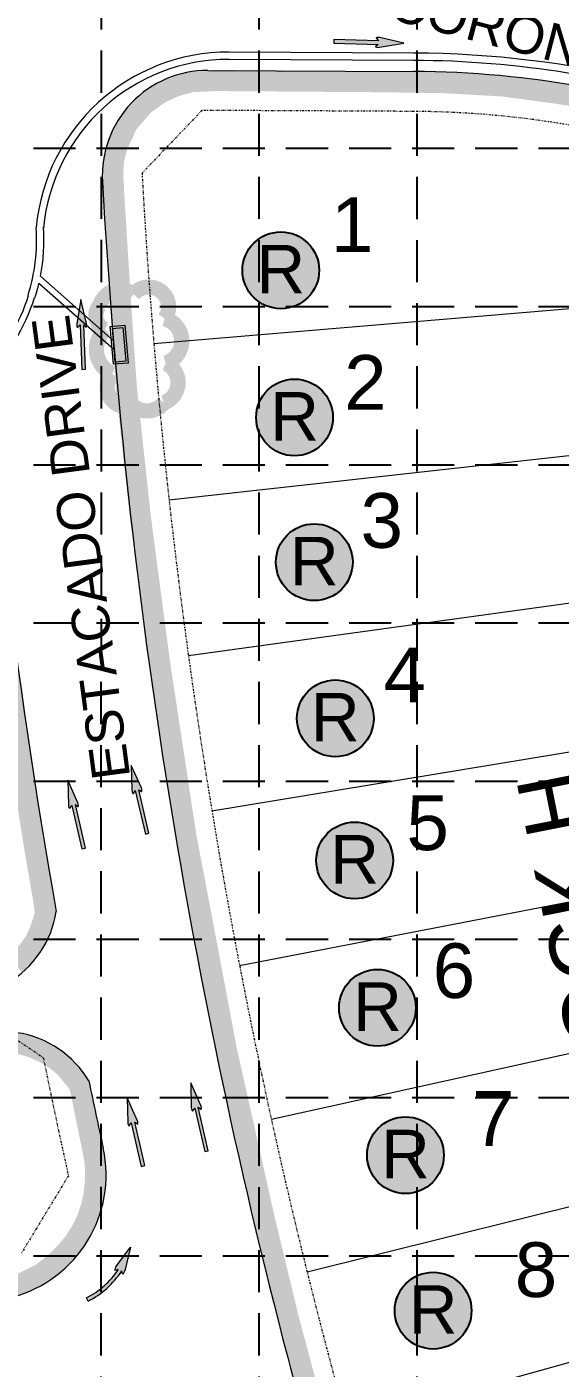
# Model space of a CAD drawing. Extents: x 7749 to 9256, y 6499 to 8908.
# Drawn here: x 8221.7 to 8348.5, y 7150.7 to 7469.4 of the extents above; entities that cross this region are included whole.
import ezdxf
from ezdxf.enums import TextEntityAlignment as Align

# ---------------------------------------------------------------- set-up
doc = ezdxf.new("R2010")
doc.units = 0
doc.header["$MEASUREMENT"] = 0
doc.linetypes.add('DASHED', pattern=[0.75, 0.5, -0.25])
doc.linetypes.add('DIVIDE', pattern=[1.25, 0.5, -0.25, 0, -0.25, 0, -0.25])
for name, color, linetype in [('1 BLOCK NUMBERS', 7, 'Continuous'), ('1 LOT NUMBERS', 7, 'Continuous'), ('1 RYLAND LOT', 7, 'Continuous'), ('1 STREET NAMES', 7, 'Continuous'), ('27', 7, 'Continuous'), ('29', 7, 'Continuous'), ('BASE', 7, 'Continuous'), ('DED-4692-2629', 7, 'Continuous'), ('DED-4746-825', 7, 'Continuous'), ('DED-4986-2484', 7, 'Continuous'), ('EROSION BLANKETS', 84, 'Continuous'), ('FLOODPLAIN-CB', 7, 'Continuous'), ('GRID', 254, 'DASHED'), ('INLET PROTECTION', 5, 'Continuous'), ('PNTNO', 7, 'Continuous')]:
    doc.layers.add(name, color=color, linetype=linetype)
doc.styles.add('ryland', font='ARIAL.TTF', dxfattribs={"height": 25})
doc.styles.get("Standard").update_dxf_attribs({"font": 'ARIAL.TTF'})

# ---------------------------------------------------------------- blocks, each defined once
blk = doc.blocks.new('RYLAND')
h = blk.add_hatch(color=81)
h.paths.add_polyline_path([(1.163803512038626, -1.047574358368308, 1), (-1.408206742229694, -1.047574358368308, 1)])
h.paths.add_polyline_path([(-1.347681687434942, -2.227609507270699), (1.104228271637368, -2.227609507270699), (1.104228271637368, 0.2098904927293006), (-1.347681687434942, 0.2098904927293006)], flags=25)
at = {"color": 5}
blk.add_circle((-0.1222016150955341, -1.047574358368308), 1.286005127134161, dxfattribs=at)
at = {"layer": 'BASE', "color": 5, "style": 'ryland'}
blk.add_text('R', height=1.625, dxfattribs=at).set_placement((-0.1217267078987874, -1.821359507270699), align=Align.CENTER)
blk = doc.blocks.new('A$C488D7619')
at = {"layer": 'INLET PROTECTION', "color": 170, "ltscale": 100, "const_width": 1.261430802800306}
blk.add_lwpolyline([(3.952575146100571, 6.642282189938669, 0.5205670505517462), (3.952575146100571, 6.642282189938669, 0.7651954600696135), (1.099196252815091, 5.205858832927333, 0.4178788784126488), (1.081520693871425, 2.621395519847283, 0.6649002420699669), (4.342270957924484, 2.123624105663112, 0.744833174426672), (8.019951582518843, 1.814848676374822, 0.9756416855879776), (10.31097226050952, 4.181446381945534, 0.5205670505517462), (9.74050438249651, 7.032459130117786, 0.5205670505517462), (7.648787994654413, 6.84239138765497, 0.5402640007904789), (3.952575146100571, 6.642282189938669)], format="xyb", close=True, dxfattribs=at)

msp = doc.modelspace()

# ---------------------------------------------------------------- hatches: boundary and pattern name
at = {"layer": 'FLOODPLAIN-CB', "linetype": 'Continuous', "lineweight": 0}
h = msp.add_hatch(color=7, dxfattribs=at)
edge = h.paths.add_edge_path()
edge.add_line((8304.722075851203, 7466.738490959146), (8305.252912991496, 7466.115450003706))
edge.add_line((8305.252912991496, 7466.115450003706), (8294.673025881006, 7466.410512246895))
edge.add_line((8294.673025881006, 7466.410512246895), (8294.653049125469, 7465.550734926078))
edge.add_line((8294.653049125469, 7465.550734926078), (8305.22893779033, 7465.255784195453))
edge.add_line((8305.22893779033, 7465.255784195453), (8304.679207006815, 7464.770921176444))
edge.add_line((8304.679207006815, 7464.770921176444), (8304.679177156459, 7464.769374015764))
edge.add_ellipse((8305.212656057534, 7464.707198169136), major_axis=(-0.5597820301619476, 0.01562454137075679), ratio=0.2857142857145532, start_angle=-17.18267222220978, end_angle=124.7269333332526)
edge.add_line((8305.5278758253, 7464.566848368965), (8305.525857858489, 7464.567238947542))
edge.add_line((8305.525857858489, 7464.567238947542), (8311.2873, 7465.543000000001))
edge.add_line((8311.2873, 7465.543000000001), (8305.594422078419, 7466.88222744894))
edge.add_line((8305.594422078419, 7466.88222744894), (8305.596612013804, 7466.883029604516))
edge.add_ellipse((8305.26529416159, 7466.762508071933), major_axis=(-0.5597820301616939, 0.01562454137136483), ratio=0.2857142857127884, start_angle=234.1684722222674, end_angle=374.4967194447935)
edge.add_line((8304.722075851203, 7466.738490959146), (8304.722075851203, 7466.738490959146))
h = msp.add_hatch(color=7, dxfattribs=at)
edge = h.paths.add_edge_path()
edge.add_line((8233.78943367671, 7398.042695822985), (8234.377129259896, 7398.612416789438))
edge.add_line((8234.377129259896, 7398.612416789438), (8234.76153903787, 7388.035399337337))
edge.add_line((8234.76153903787, 7388.035399337337), (8235.620826393239, 7388.070631808891))
edge.add_line((8235.620826393239, 7388.070631808891), (8235.23656189485, 7398.643651899891))
edge.add_line((8235.23656189485, 7398.643651899891), (8235.755699495694, 7398.126165461376))
edge.add_line((8235.755699495694, 7398.126165461376), (8235.75724538343, 7398.126234946906))
edge.add_ellipse((8235.78506214949, 7398.662604028025), major_axis=(-0.02032636267752658, 0.55963101731366), ratio=0.2857142857150322, start_angle=162.8173277778325, end_angle=304.7269333332046)
edge.add_line((8235.904896483356, 7398.986179825389), (8235.904636193556, 7398.984140955419))
edge.add_line((8235.904636193556, 7398.984140955419), (8234.5612, 7404.6711))
edge.add_line((8234.5612, 7404.6711), (8233.590018841132, 7398.904021437667))
edge.add_line((8233.590018841132, 7398.904021437667), (8233.58907782025, 7398.906155389416))
edge.add_ellipse((8233.730610171047, 7398.583253626772), major_axis=(-0.02032636267709752, 0.5596310173126748), ratio=0.2857142857137255, start_angle=54.16847222221946, end_angle=194.4967194444305)
edge.add_line((8233.78943367671, 7398.042695822985), (8233.78943367671, 7398.042695822985))
h = msp.add_hatch(color=7, dxfattribs=at)
edge = h.paths.add_edge_path()
edge.add_line((8247.020879056416, 7287.295726399295), (8247.489724084066, 7287.966660414993))
edge.add_line((8247.489724084066, 7287.966660414993), (8249.87520000934, 7277.654988408718))
edge.add_line((8249.87520000934, 7277.654988408718), (8250.712170532886, 7277.852716676267))
edge.add_line((8250.712170532886, 7277.852716676267), (8248.327596148023, 7288.160491603167))
edge.add_line((8248.327596148023, 7288.160491603167), (8248.935537483942, 7287.750975519212))
edge.add_line((8248.935537483942, 7287.750975519212), (8248.937042064625, 7287.751337229351))
edge.add_ellipse((8248.862522714426, 7288.283232374358), major_axis=(-0.1262031989663575, 0.5455939933993383), ratio=0.2857142857160431, start_angle=162.8173277780907, end_angle=304.72693333333)
edge.add_line((8248.918746422458, 7288.623673948103), (8248.918877948083, 7288.621622742904))
edge.add_line((8248.918877948083, 7288.621622742904), (8246.5202, 7293.9501))
edge.add_line((8246.5202, 7293.9501), (8246.66156745393, 7288.103527924802))
edge.add_line((8246.66156745393, 7288.103527924802), (8246.66023841456, 7288.105444412477))
edge.add_ellipse((8246.860499933178, 7287.815285343441), major_axis=(-0.1262031989660821, 0.5455939934022576), ratio=0.28571428571061, start_angle=54.16847222248479, end_angle=194.4967194451698)
edge.add_line((8247.020879056416, 7287.295726399295), (8247.020879056416, 7287.295726399295))
h = msp.add_hatch(color=7, dxfattribs=at)
edge = h.paths.add_edge_path()
edge.add_line((8231.928279056416, 7283.765626399295), (8232.397124084066, 7284.436560414993))
edge.add_line((8232.397124084066, 7284.436560414993), (8234.78260000934, 7274.124888408718))
edge.add_line((8234.78260000934, 7274.124888408718), (8235.619570532886, 7274.322616676267))
edge.add_line((8235.619570532886, 7274.322616676267), (8233.234996148023, 7284.630391603167))
edge.add_line((8233.234996148023, 7284.630391603167), (8233.842937483942, 7284.220875519212))
edge.add_line((8233.842937483942, 7284.220875519212), (8233.844442064625, 7284.221237229351))
edge.add_ellipse((8233.769922714426, 7284.753132374358), major_axis=(-0.1262031989663575, 0.5455939933993383), ratio=0.2857142857160431, start_angle=162.8173277780907, end_angle=304.72693333333)
edge.add_line((8233.826146422458, 7285.093573948103), (8233.826277948083, 7285.091522742904))
edge.add_line((8233.826277948083, 7285.091522742904), (8231.4276, 7290.42))
edge.add_line((8231.4276, 7290.42), (8231.56896745393, 7284.573427924802))
edge.add_line((8231.56896745393, 7284.573427924802), (8231.56763841456, 7284.575344412477))
edge.add_ellipse((8231.767899933178, 7284.285185343441), major_axis=(-0.1262031989660821, 0.5455939934022576), ratio=0.28571428571061, start_angle=54.16847222248479, end_angle=194.4967194451698)
edge.add_line((8231.928279056416, 7283.765626399295), (8231.928279056416, 7283.765626399295))
h = msp.add_hatch(color=7, dxfattribs=at)
edge = h.paths.add_edge_path()
edge.add_line((8261.145679056415, 7211.856026399295), (8261.614524084065, 7212.526960414993))
edge.add_line((8261.614524084065, 7212.526960414993), (8264.000000009339, 7202.215288408718))
edge.add_line((8264.000000009339, 7202.215288408718), (8264.836970532886, 7202.413016676267))
edge.add_line((8264.836970532886, 7202.413016676267), (8262.452396148023, 7212.720791603167))
edge.add_line((8262.452396148023, 7212.720791603167), (8263.060337483941, 7212.311275519212))
edge.add_line((8263.060337483941, 7212.311275519212), (8263.061842064624, 7212.311637229351))
edge.add_ellipse((8262.987322714425, 7212.843532374358), major_axis=(-0.1262031989663575, 0.5455939933993383), ratio=0.2857142857160431, start_angle=162.8173277780907, end_angle=304.72693333333)
edge.add_line((8263.043546422457, 7213.183973948103), (8263.043677948082, 7213.181922742904))
edge.add_line((8263.043677948082, 7213.181922742904), (8260.645, 7218.5104))
edge.add_line((8260.645, 7218.5104), (8260.78636745393, 7212.663827924802))
edge.add_line((8260.78636745393, 7212.663827924802), (8260.78503841456, 7212.665744412477))
edge.add_ellipse((8260.985299933178, 7212.375585343441), major_axis=(-0.1262031989660821, 0.5455939934022576), ratio=0.28571428571061, start_angle=54.16847222248479, end_angle=194.4967194451698)
edge.add_line((8261.145679056415, 7211.856026399295), (8261.145679056415, 7211.856026399295))
h = msp.add_hatch(color=7, dxfattribs=at)
edge = h.paths.add_edge_path()
edge.add_line((8246.053079056415, 7208.325926399295), (8246.521924084065, 7208.996860414994))
edge.add_line((8246.521924084065, 7208.996860414994), (8248.907400009339, 7198.685188408718))
edge.add_line((8248.907400009339, 7198.685188408718), (8249.744370532886, 7198.882916676267))
edge.add_line((8249.744370532886, 7198.882916676267), (8247.359796148023, 7209.190691603167))
edge.add_line((8247.359796148023, 7209.190691603167), (8247.967737483941, 7208.781175519212))
edge.add_line((8247.967737483941, 7208.781175519212), (8247.969242064624, 7208.781537229351))
edge.add_ellipse((8247.894722714425, 7209.313432374358), major_axis=(-0.1262031989663575, 0.5455939933993383), ratio=0.2857142857160431, start_angle=162.8173277780907, end_angle=304.72693333333)
edge.add_line((8247.950946422457, 7209.653873948103), (8247.951077948082, 7209.651822742904))
edge.add_line((8247.951077948082, 7209.651822742904), (8245.5524, 7214.9803))
edge.add_line((8245.5524, 7214.9803), (8245.69376745393, 7209.133727924802))
edge.add_line((8245.69376745393, 7209.133727924802), (8245.69243841456, 7209.135644412477))
edge.add_ellipse((8245.892699933178, 7208.845485343441), major_axis=(-0.1262031989660821, 0.5455939934022576), ratio=0.28571428571061, start_angle=54.16847222248479, end_angle=194.4967194451698)
edge.add_line((8246.053079056415, 7208.325926399295), (8246.053079056415, 7208.325926399295))
h = msp.add_hatch(color=7, dxfattribs=at)
edge = h.paths.add_edge_path()
edge.add_line((8242.868885215243, 7174.80021206717), (8246.3289, 7179.5163))
edge.add_line((8246.3289, 7179.5163), (8244.971121492626, 7173.835451364872))
edge.add_line((8244.971121492626, 7173.835451364872), (8244.973436534357, 7173.834503240861))
edge.add_ellipse((8244.720850061589, 7173.599425299882), major_axis=(0.2335994041222933, 0.5089512313233816), ratio=0.2857142857187962, start_angle=162.8173277784255, end_angle=304.7269333334666, ccw=False)
edge.add_line((8244.45471845843, 7173.132906774745), (8244.450648984903, 7173.13443178516))
edge.add_line((8244.450648984903, 7173.13443178516), (8244.21880626408, 7173.8281125552))
edge.add_line((8244.21880626408, 7173.8281125552), (8244.226027769626, 7173.818210276166))
edge.add_ellipse((8227.071613375467, 7184.913750671764), major_axis=(14.44619240279662, 14.44619240279662), ratio=0.999999999999545, start_angle=251.69678839807182, end_angle=282.1050578425053, ccw=False)
edge.add_line((8236.25017848208, 7166.661657875492), (8235.863807107498, 7167.429978893821))
edge.add_ellipse((8227.071613375467, 7184.913750671764), major_axis=(13.83808053463703, 13.83808053463703), ratio=0.9999999999998996, start_angle=251.6967883980645, end_angle=281.7725939536208)
edge.add_line((8243.441964445967, 7174.190106160931), (8243.439299522273, 7174.190396034401))
edge.add_line((8243.439299522273, 7174.190396034401), (8242.661703408641, 7173.944761435747))
edge.add_line((8242.661703408641, 7173.944761435747), (8242.660558471742, 7173.943308597157))
edge.add_ellipse((8242.850319675379, 7174.452763160747), major_axis=(0.233599404122787, 0.5089512313264747), ratio=0.2857142857124665, start_angle=54.16847222227898, end_angle=194.4967194444946, ccw=False)
edge.add_line((8242.869175980022, 7174.804816193717), (8242.87057539102, 7174.801193257409))
edge.add_line((8242.87057539102, 7174.801193257409), (8242.868885215243, 7174.80021206717))

# ---------------------------------------------------------------- linework, layer by layer
at = {"layer": '27', "color": 7, "linetype": 'DIVIDE', "lineweight": 0}
for p, q in [((8263.342013376263, 7449.581676476333), (8249.08210125126, 7434.673300286874)), ((8313.649977330851, 7449.335621036409), (8263.342013376263, 7449.581676476333)), ((8219.729735782954, 7228.488144856106), (8225.62011592456, 7224.530158131658)), ((8231.574792089603, 7196.455170766319), (8220.399995886106, 7178.019575515001))]:
    msp.add_line(p, q, dxfattribs=at)
for centre, radius, start, end in [((8312.549519127946, 7224.338312181531), 225.0000000000046, 78.00288709075527, 89.71976950259916), ((9646.308639742103, 7511.187759967278), 1399.319999999982, 183.1344818449626, 198.2278716199056), ((9646.308639742121, 7511.187759967271), 1449.319999999998, 191.4076167562724, 192.5422101324843)]:
    msp.add_arc(centre, radius, start, end, dxfattribs=at)
at = {"layer": '29', "color": 7, "linetype": 'Continuous', "lineweight": 0}
for p, q in [((8356.547377828303, 7402.88771839961), (8251.895869924008, 7394.100229590747)), ((8357.983936890776, 7368.33906931364), (8255.511920670186, 7356.977032001709)), ((8362.248903518785, 7334.052551121556), (8260.116118341624, 7319.963399563586)), ((8367.42618153325, 7299.891885695974), (8265.705191698966, 7283.08563009125)), ((8373.512092526018, 7265.881343836788), (8272.275169768365, 7246.369924863429)), ((8380.502312521745, 7232.0450896939), (8279.821384640034, 7209.842370012513)), ((8388.391875038911, 7198.407163576159), (8288.338474813074, 7173.528917996766)), ((8397.175174623859, 7164.991464894559), (8297.820388976714, 7137.45536915189))]:
    msp.add_line(p, q, dxfattribs=at)
at = {"layer": 'DED-4692-2629', "color": 7, "linetype": 'Continuous', "lineweight": 0}
for p, q in [((8241.514741126743, 7398.220995098728), (8245.00246707358, 7398.51385635548)), ((8242.267812933746, 7389.252556944487), (8241.514741126743, 7398.220995098728)), ((8242.05482501297, 7397.764585854671), (8244.546057832575, 7397.973772469252)), ((8242.72422217475, 7389.792640833765), (8242.05482501297, 7397.764585854671)), ((8244.546057832575, 7397.973772469252), (8245.215454994353, 7390.001827445296)), ((8245.00246707358, 7398.51385635548), (8245.755538880581, 7389.545418204291)), ((8245.755538880581, 7389.545418204291), (8242.267812933746, 7389.252556944487)), ((8242.267812933746, 7389.252556944487), (8242.267812933746, 7389.252556944487)), ((8245.215454994353, 7390.001827445296), (8242.72422217475, 7389.792640833765)), ((8242.72422217475, 7389.792640833765), (8242.72422217475, 7389.792640833765))]:
    msp.add_line(p, q, dxfattribs=at)
at = {"layer": 'DED-4746-825', "color": 7, "linetype": 'Continuous', "lineweight": 0}
for centre, radius, start, end in [((8204.995719551007, 7262.969298822773), 23.99999999999839, 300.2434204203586, 351.0565903180877), ((8215.822546052406, 7206.713008756191), 23.99999999999784, 30.73078515401675, 81.54395506090137)]:
    msp.add_arc(centre, radius, start, end, dxfattribs=at)
at = {"layer": 'DED-4986-2484', "color": 7, "linetype": 'Continuous', "lineweight": 0}
msp.add_line((8264.761112408825, 7459.074849311808), (8313.696441123691, 7458.835507409894), dxfattribs=at)
for centre, radius, start, end in [((8312.549519127951, 7224.338312181534), 265.500000000002, 63.15971398620902, 89.71976950259916), ((8264.638839273799, 7434.075148328039), 25, 89.7197695027687, 183.1944306237983), ((8312.549519127951, 7224.338312181534), 234.500000000002, 79.70720988655592, 89.71976950259916), ((9646.30863974212, 7511.187759967282), 1408.819999999998, 183.1944306237984, 194.7167214631591), ((9646.308639742123, 7511.187759967284), 1439.82, 183.2671459599428, 190.0778891198123), ((9646.308639742121, 7511.187759967271), 1439.819999999998, 191.7094863579719, 192.3576746125845), ((8210.54342765101, 7196.626020162568), 30, 284.7167214629047, 12.35767461258448), ((9646.308639742121, 7511.187759967283), 1408.820000000001, 194.7167214631591, 198.1929981728738)]:
    msp.add_arc(centre, radius, start, end, dxfattribs=at)
at = {"layer": 'EROSION BLANKETS', "lineweight": 0, "const_width": 5, "flags": 128}
for points in [[(8292.393282755165, 7130.74718995593), (8283.91720264403, 7162.321292878538), (8278.07253622771, 7186.524688319964), (8269.180790539982, 7226.180567825946), (8259.4323828608, 7277.660070245824), (8253.284140264883, 7318.094602902361), (8248.690812007426, 7352.876457233769), (8245.37046778411, 7383.584638052643), (8243.91559012519, 7404.560445210137), (8242.38151639693, 7429.189599735238), (8242.112829201904, 7434.718783183434), (8242.36617259614, 7438.041338666797), (8243.157853197365, 7441.079101780529), (8245.562059601289, 7446.355658326001), (8249.37747553969, 7450.815573891332), (8253.336867621394, 7453.692937087036), (8256.911911935536, 7455.323274622471), (8260.912468817653, 7456.401252303994), (8266.621124212585, 7456.670747911643), (8306.126089497719, 7456.391621185304), (8320.641508856546, 7456.171050520824), (8334.844782965052, 7455.382581037759), (8347.039524665506, 7453.733964322915), (8353.423823715237, 7452.802139342423)], [(8216.979867316692, 7317.899316298979), (8219.313087853863, 7301.754279765255), (8220.968975430162, 7290.756064619027), (8223.560117118452, 7274.410802446695), (8225.735689511843, 7261.779210358737), (8225.985120368172, 7259.992984523989), (8226.148020240687, 7258.885049694194), (8225.960384725824, 7258.178359236694), (8224.951343825087, 7254.956583817297), (8223.770151256376, 7252.333718658815), (8222.424903434827, 7250.333779820035), (8220.81717421104, 7248.432203767405), (8218.915120603113, 7246.549680992972)], [(8216.271120265092, 7227.472301253152), (8219.622808556083, 7227.909144671651), (8222.832717676958, 7227.079244281558), (8226.033086157295, 7225.657941913906), (8228.725148566135, 7223.959806621853), (8230.695991067625, 7222.343934760742), (8232.515233666263, 7220.172611399628), (8234.081798089639, 7218.253767719997), (8234.43553703155, 7217.19335210796), (8237.225596698605, 7203.444830447209), (8237.804188406359, 7200.487013217121), (8238.05222755457, 7198.008553101053), (8238.05222755457, 7195.423875233197), (8237.606810934689, 7191.544092096779), (8237.047361778179, 7189.080900248259), (8236.056106732096, 7186.176733288311), (8234.789004634142, 7183.5451535821), (8233.000152039123, 7180.714967670947), (8231.385219194088, 7178.728867628944), (8228.336608168465, 7175.629281091587), (8225.167881353764, 7173.176508707766), (8220.83878507479, 7171.035907095571), (8132.427323508367, 7147.73901458096)]]:
    msp.add_lwpolyline(points, dxfattribs=at)
at = {"layer": 'FLOODPLAIN-CB', "color": 7, "linetype": 'Continuous', "lineweight": 0}
for p, q in [((8294.673025881006, 7466.410512246895), (8294.653049125469, 7465.550734926078)), ((8294.653049125469, 7465.550734926078), (8305.22893779033, 7465.255784195453)), ((8305.252912991496, 7466.115450003706), (8294.673025881006, 7466.410512246895)), ((8304.679207006815, 7464.770921176444), (8304.679177156459, 7464.769374015764)), ((8305.22893779033, 7465.255784195453), (8304.679207006815, 7464.770921176444)), ((8304.722075851203, 7466.738490959146), (8305.252912991496, 7466.115450003706)), ((8304.722075851203, 7466.738490959146), (8304.722075851203, 7466.738490959146)), ((8305.525857858489, 7464.567238947542), (8311.2873, 7465.543000000001)), ((8305.5278758253, 7464.566848368965), (8305.525857858489, 7464.567238947542)), ((8305.594422078419, 7466.88222744894), (8305.596612013804, 7466.883029604516)), ((8311.2873, 7465.543000000001), (8305.594422078419, 7466.88222744894)), ((8234.5612, 7404.6711), (8233.590018841132, 7398.904021437667)), ((8235.904636193556, 7398.984140955419), (8234.5612, 7404.6711)), ((8233.590018841132, 7398.904021437667), (8233.58907782025, 7398.906155389416)), ((8233.78943367671, 7398.042695822985), (8234.377129259896, 7398.612416789438)), ((8233.78943367671, 7398.042695822985), (8233.78943367671, 7398.042695822985)), ((8234.377129259896, 7398.612416789438), (8234.76153903787, 7388.035399337337)), ((8235.620826393239, 7388.070631808891), (8235.23656189485, 7398.643651899891)), ((8235.23656189485, 7398.643651899891), (8235.755699495694, 7398.126165461376)), ((8235.755699495694, 7398.126165461376), (8235.75724538343, 7398.126234946906)), ((8235.904896483356, 7398.986179825389), (8235.904636193556, 7398.984140955419)), ((8234.76153903787, 7388.035399337337), (8235.620826393239, 7388.070631808891)), ((8248.918877948083, 7288.621622742904), (8246.5202, 7293.9501)), ((8246.5202, 7293.9501), (8246.66156745393, 7288.103527924802)), ((8233.826277948083, 7285.091522742904), (8231.4276, 7290.42)), ((8231.4276, 7290.42), (8231.56896745393, 7284.573427924802)), ((8248.918746422458, 7288.623673948103), (8248.918877948083, 7288.621622742904)), ((8246.66156745393, 7288.103527924802), (8246.66023841456, 7288.105444412477)), ((8247.020879056416, 7287.295726399295), (8247.489724084066, 7287.966660414993)), ((8247.020879056416, 7287.295726399295), (8247.020879056416, 7287.295726399295)), ((8247.489724084066, 7287.966660414993), (8249.87520000934, 7277.654988408718)), ((8250.712170532886, 7277.852716676267), (8248.327596148023, 7288.160491603167)), ((8248.327596148023, 7288.160491603167), (8248.935537483942, 7287.750975519212)), ((8248.935537483942, 7287.750975519212), (8248.937042064625, 7287.751337229351)), ((8231.56896745393, 7284.573427924802), (8231.56763841456, 7284.575344412477)), ((8231.928279056416, 7283.765626399295), (8232.397124084066, 7284.436560414993)), ((8231.928279056416, 7283.765626399295), (8231.928279056416, 7283.765626399295)), ((8232.397124084066, 7284.436560414993), (8234.78260000934, 7274.124888408718)), ((8235.619570532886, 7274.322616676267), (8233.234996148023, 7284.630391603167)), ((8233.234996148023, 7284.630391603167), (8233.842937483942, 7284.220875519212)), ((8233.826146422458, 7285.093573948103), (8233.826277948083, 7285.091522742904)), ((8233.842937483942, 7284.220875519212), (8233.844442064625, 7284.221237229351)), ((8249.87520000934, 7277.654988408718), (8250.712170532886, 7277.852716676267)), ((8234.78260000934, 7274.124888408718), (8235.619570532886, 7274.322616676267)), ((8263.043677948082, 7213.181922742904), (8260.645, 7218.5104)), ((8260.645, 7218.5104), (8260.78636745393, 7212.663827924802)), ((8247.951077948082, 7209.651822742904), (8245.5524, 7214.9803)), ((8245.5524, 7214.9803), (8245.69376745393, 7209.133727924802)), ((8260.78636745393, 7212.663827924802), (8260.78503841456, 7212.665744412477)), ((8261.145679056415, 7211.856026399295), (8261.614524084065, 7212.526960414993)), ((8261.614524084065, 7212.526960414993), (8264.000000009339, 7202.215288408718)), ((8264.836970532886, 7202.413016676267), (8262.452396148023, 7212.720791603167)), ((8262.452396148023, 7212.720791603167), (8263.060337483941, 7212.311275519212)), ((8263.043546422457, 7213.183973948103), (8263.043677948082, 7213.181922742904)), ((8263.060337483941, 7212.311275519212), (8263.061842064624, 7212.311637229351)), ((8245.69376745393, 7209.133727924802), (8245.69243841456, 7209.135644412477)), ((8246.053079056415, 7208.325926399295), (8246.521924084065, 7208.996860414994)), ((8246.521924084065, 7208.996860414994), (8248.907400009339, 7198.685188408718)), ((8249.744370532886, 7198.882916676267), (8247.359796148023, 7209.190691603167)), ((8247.359796148023, 7209.190691603167), (8247.967737483941, 7208.781175519212)), ((8247.950946422457, 7209.653873948103), (8247.951077948082, 7209.651822742904)), ((8261.145679056415, 7211.856026399295), (8261.145679056415, 7211.856026399295)), ((8246.053079056415, 7208.325926399295), (8246.053079056415, 7208.325926399295)), ((8247.967737483941, 7208.781175519212), (8247.969242064624, 7208.781537229351)), ((8264.000000009339, 7202.215288408718), (8264.836970532886, 7202.413016676267)), ((8248.907400009339, 7198.685188408718), (8249.744370532886, 7198.882916676267)), ((8242.868885215243, 7174.80021206717), (8246.3289, 7179.5163)), ((8246.3289, 7179.5163), (8244.971121492626, 7173.835451364872)), ((8242.661703408641, 7173.944761435747), (8242.660558471742, 7173.943308597157)), ((8243.439299522273, 7174.190396034401), (8242.661703408641, 7173.944761435747)), ((8242.87057539102, 7174.801193257409), (8242.868885215243, 7174.80021206717)), ((8242.869175980022, 7174.804816193717), (8242.87057539102, 7174.801193257409)), ((8243.441964445967, 7174.190106160931), (8243.439299522273, 7174.190396034401)), ((8244.450648984903, 7173.13443178516), (8244.21880626408, 7173.8281125552)), ((8244.21880626408, 7173.8281125552), (8244.226027769626, 7173.818210276166)), ((8244.971121492626, 7173.835451364872), (8244.973436534357, 7173.834503240861)), ((8244.45471845843, 7173.132906774745), (8244.450648984903, 7173.13443178516)), ((8236.25017848208, 7166.661657875492), (8235.863807107498, 7167.429978893821))]:
    msp.add_line(p, q, dxfattribs=at)
for centre, major_axis, ratio, start_param, end_param in [((8305.212656057534, 7464.707198169136), (-0.5597820301619476, 0.01562454137075679), 0.2857142857145532, -0.2998942045685313, 2.176895652580725), ((8305.26529416159, 7466.762508071933), (-0.5597820301616938, 0.01562454137136483), 0.2857142857127884, 4.08701084464345, 6.536200792229117), ((8233.730610171047, 7398.583253626772), (-0.02032636267709751, 0.5596310173126745), 0.2857142857137255, 0.945418191052819, 3.394608138632988), ((8235.78506214949, 7398.662604028025), (-0.02032636267752658, 0.55963101731366), 0.2857142857150322, 2.841698449021999, 5.318488306169679), ((8248.862522714426, 7288.283232374358), (-0.1262031989663575, 0.5455939933993383), 0.2857142857160431, 2.841698449026506, 5.318488306171867), ((8246.860499933178, 7287.815285343441), (-0.126203198966082, 0.5455939934022573), 0.28571428571061, 0.94541819105745, 3.394608138645893), ((8231.767899933178, 7284.285185343441), (-0.126203198966082, 0.5455939934022573), 0.28571428571061, 0.94541819105745, 3.394608138645893), ((8233.769922714426, 7284.753132374358), (-0.1262031989663575, 0.5455939933993383), 0.2857142857160431, 2.841698449026506, 5.318488306171867), ((8260.985299933178, 7212.375585343441), (-0.126203198966082, 0.5455939934022573), 0.28571428571061, 0.94541819105745, 3.394608138645893), ((8262.987322714425, 7212.843532374358), (-0.1262031989663575, 0.5455939933993383), 0.2857142857160431, 2.841698449026506, 5.318488306171867), ((8245.892699933178, 7208.845485343441), (-0.126203198966082, 0.5455939934022573), 0.28571428571061, 0.94541819105745, 3.394608138645893), ((8247.894722714425, 7209.313432374358), (-0.1262031989663575, 0.5455939933993383), 0.2857142857160431, 2.841698449026506, 5.318488306171867), ((8227.071613375467, 7184.913750671764), (13.83808053463703, 13.83808053463703), 0.9999999999998996, 4.39293767424169, 4.917859506375749), ((8242.850319675379, 7174.452763160747), (0.2335994041227872, 0.508951231326475), 0.2857142857124663, 0.9454181910538586, 3.394608138634105), ((8244.720850061589, 7173.599425299882), (0.2335994041222932, 0.5089512313233816), 0.2857142857187963, 2.841698449032348, 5.318488306174252), ((8227.071613375467, 7184.913750671764), (14.44619240279663, 14.44619240279663), 0.9999999999995444, 4.392937674241818, 4.923662095880768)]:
    msp.add_ellipse(centre, major_axis=major_axis, ratio=ratio, start_param=start_param, end_param=end_param, dxfattribs=at)
for p in [(8304.679207006815, 7464.770921176444), (8235.755699495694, 7398.126165461376), (8248.935537483942, 7287.750975519212), (8233.842937483942, 7284.220875519212), (8263.060337483941, 7212.311275519212), (8247.967737483941, 7208.781175519212)]:
    msp.add_point(p, dxfattribs=at)
at = {"layer": 'GRID', "linetype": 'DASHED', "ltscale": 20}
for p, q in [((8239.342652215746, 6688.786673955209), (8239.571674945086, 8867.289642818956)), ((8276.913081387014, 6688.780767098076), (8276.913081387014, 8868.847585574184)), ((8314.499309820043, 6688.77485775697), (8314.499309820043, 8868.847585574184)), ((7788.292111758874, 7440.570905122373), (9216.568792210583, 7440.570905122373)), ((7788.292111758874, 7402.984676689446), (9216.568792210583, 7402.984676689446)), ((7788.292111758874, 7365.398448256519), (9216.568792210583, 7365.398448256519)), ((7788.292111758874, 7327.812219823491), (9216.568792210583, 7327.812219823491)), ((7788.292111758874, 7290.225991390666), (9216.568792210583, 7290.225991390666)), ((7788.292111758874, 7252.639762957637), (9216.568792210583, 7252.639762957637)), ((7788.292111758874, 7215.053534524812), (9216.568792210583, 7215.053534524812)), ((7788.292111758874, 7177.467306091783), (9216.568792210583, 7177.467306091783))]:
    msp.add_line(p, q, dxfattribs=at)
at = {"layer": 'PNTNO', "color": 7, "linetype": 'Continuous', "lineweight": 0}
for p, q in [((8313.70927980285, 7461.460476012452), (8269.817434076967, 7461.675150321971)), ((8313.717838920255, 7463.210455082858), (8269.825993194374, 7463.425129392377)), ((8223.920137327188, 7421.759904092532), (8223.925653282266, 7421.702364827419)), ((8225.662755272073, 7421.599334162421), (8225.67199439375, 7421.815469768365)), ((8242.298889138463, 7394.857991830196), (8224.936099707023, 7410.154146122624)), ((8242.480158049257, 7392.69923485519), (8224.578139710684, 7408.470435425887)), ((8221.985119428084, 7405.611868016603), (8222.104360817288, 7405.574364799952)), ((8223.535257484664, 7405.124326218452), (8223.654498873868, 7405.0868230018))]:
    msp.add_line(p, q, dxfattribs=at)
for centre, radius, start, end in [((8269.601621994689, 7417.55067808771), 45.87499999857534, 89.71976950200575, 174.7354644105011), ((8269.601621994689, 7417.55067808771), 44.12499999857534, 89.71976950200575, 174.7354644105011), ((8312.54951912796, 7224.33831218158), 237.1249999999553, 71.95093797282497, 89.71976938628976), ((8312.54951912796, 7224.33831218158), 238.8749999999553, 63.15971386989962, 89.71976938628976), ((8179.892909585864, 7418.85050448317), 44.12499999897759, 342.5408499277729, 3.705689180171107), ((8179.892909585864, 7418.85050448317), 45.87499999897759, 349.0725194171474, 3.705689180171107), ((8179.892909585864, 7418.85050448317), 45.87499999897759, 342.5408500033062, 346.9225161871022), ((8179.892909585864, 7418.85050448317), 44.24999999897759, 316.0633300527631, 342.5408499277729), ((8179.892909585864, 7418.85050448317), 45.74999999897759, 314.4351782921842, 342.5408500033062)]:
    msp.add_arc(centre, radius, start, end, dxfattribs=at)

# ---------------------------------------------------------------- block references
at = {"layer": '1 RYLAND LOT', "color": 7, "xscale": 7.092698446829672, "yscale": 7.092698446829672, "zscale": 7.092698446829309}
for p in [(8282.933570786598, 7419.012603283856), (8286.207918619066, 7384.058495349879), (8290.894351274133, 7349.65121934962), (8295.898067120801, 7312.561021422163), (8300.484813211573, 7278.804776751668), (8305.905507567017, 7243.798300797082), (8312.551789104757, 7208.770933673302), (8319.131461216355, 7171.834738663443)]:
    msp.add_blockref('RYLAND', p, dxfattribs=at)
at = {"layer": 'INLET PROTECTION', "lineweight": 0, "xscale": 2.860000000000567, "yscale": 2.860000000000653, "zscale": 2.86, "rotation": 96.17484616597274}
msp.add_blockref('A$C488D7619', (8262.097528466877, 7377.845289038612), dxfattribs=at)

# ---------------------------------------------------------------- texts
at = {"layer": '1 BLOCK NUMBERS', "color": 7, "linetype": 'Continuous', "lineweight": 0}
msp.add_text('BLOCK H', height=15, rotation=101.2194618387854, dxfattribs=at).set_placement((8354.246170998951, 7247.113675236948), align=Align.MIDDLE)
at = {"layer": '1 LOT NUMBERS', "color": 7, "linetype": 'Continuous', "lineweight": 0}
for s, p in [('1', (8299.0478, 7415.911800000001)), ('2', (8302.1675, 7378.4381)), ('3', (8306.0672, 7345.6486)), ('4', (8311.5268, 7308.9556)), ('5', (8316.9864, 7273.824000000001)), ('6', (8323.225900000001, 7238.6924)), ('7', (8332.5852, 7203.5608)), ('8', (8342.724400000001, 7167.6485))]:
    msp.add_text(s, height=13, dxfattribs=at).set_placement(p, align=Align.CENTER)
at = {"layer": '1 STREET NAMES', "color": 7, "linetype": 'Continuous', "lineweight": 0}
for s, rotation, p in [('CORONADO STREET', 345.4413916666667, (8369.858457384955, 7459.83092155132)), ('ESTACADO DRIVE', 97.5503000920676, (8234.535036983783, 7345.696528525867))]:
    msp.add_text(s, height=9, rotation=rotation, dxfattribs=at).set_placement(p, align=Align.MIDDLE)

doc.saveas('drawing.dxf')
